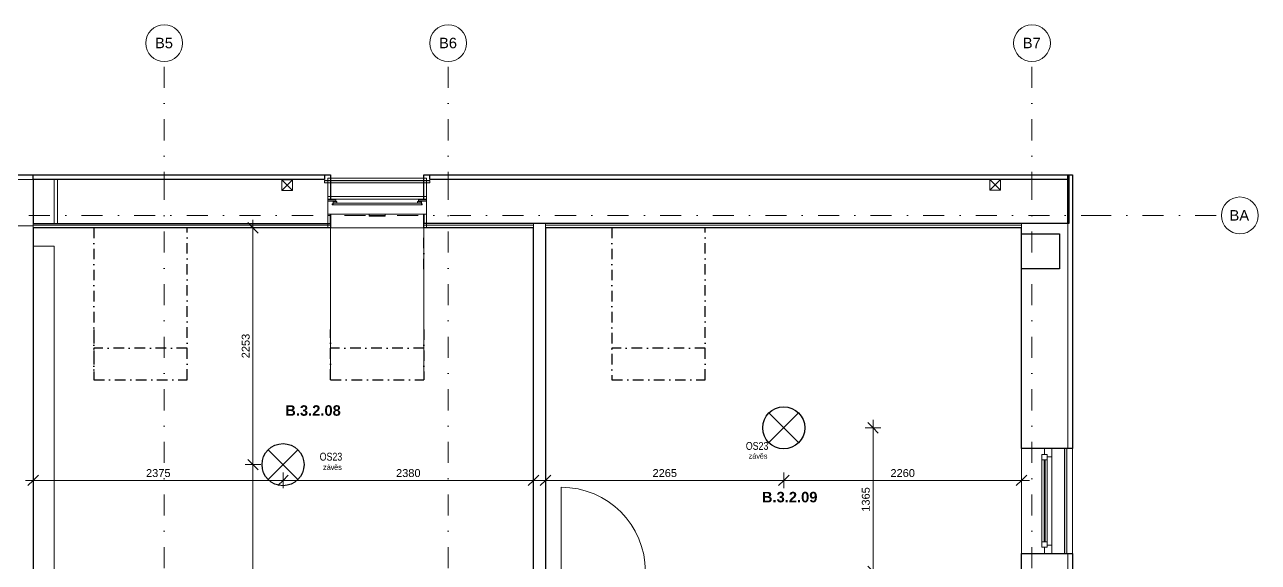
# Model space of a CAD drawing. Header units: millimetres. Extents: x -8397 to 42027, y -1655 to 57416.
# Drawn here: x 11244 to 22973, y 52304 to 57416 of the extents above; entities that cross this region are included whole.
import ezdxf

# ---------------------------------------------------------------- set-up
doc = ezdxf.new("R2010")
doc.units = ezdxf.units.MM
for name, pattern in [('HA_DashDot_10mm-S3mm', [500, 200, -150, 0, -150]), ('HA_DashDot_2_2mm-S0_6mm', [110, 50, -30, 0, -30]), ('HA_DashDot_4mm-S1mm', [200, 100, -50, 0, -50])]:
    doc.linetypes.add(name, pattern=pattern)
for name, color, linetype, lineweight in [('-UNDERLAY_A-FLOR-HRAL-OTLN', 9, 'Continuous', 9), ('A-____-____-DIMS', 9, 'Continuous', 5), ('A-____-____-DIMS-50', 9, 'Continuous', 5), ('A-AREA-____-IDEN', 9, 'Continuous', 9), ('A-DOOR-____-MCUT', 9, 'HA_DashDot_2_2mm-S0_6mm', 9), ('A-DOOR-____-OTLN', 9, 'Continuous', 9), ('A-DOOR-FRAM-OTLN', 9, 'Continuous', 9), ('A-FLOR-____-MCUT', 9, 'Continuous', 25), ('A-FLOR-____-OTLN', 9, 'Continuous', 9), ('A-FLOR-____-OVHD', 9, 'HA_DashDot_4mm-S1mm', 25), ('A-GLAZ-____-MCUT', 9, 'Continuous', 5), ('A-GLAZ-____-OTLN', 9, 'Continuous', 5), ('A-ROOF-____-MCUT', 9, 'Continuous', 25), ('A-ROOF-____-OTLN', 9, 'Continuous', 9), ('A-WALL-____-MCUT', 9, 'Continuous', 25), ('A-WALL-____-OTLN', 9, 'Continuous', 9), ('E-LITE-EQPM-IDEN', 9, 'Continuous', 9), ('E-LITE-EQPM-OTLN', 9, 'Continuous', 9), ('G-____-____-TEXT', 9, 'Continuous', 5), ('I-WALL-____-MCUT', 9, 'Continuous', 25), ('M-HVAC-DUCT-OTLN', 9, 'Continuous', 9), ('S-GRID-____-IDEN', 9, 'Continuous', 9), ('S-GRID-____-OTLN', 9, 'Continuous', 5)]:
    doc.layers.add(name, color=color, linetype=linetype, lineweight=lineweight)
doc.styles.add('Arial', font='arial.ttf', dxfattribs={"height": 100})
doc.styles.add('Arial_1', font='arial.ttf', dxfattribs={"height": 75})
doc.styles.add('Arial_2', font='arial.ttf', dxfattribs={"width": 0.8, "height": 75})
doc.styles.add('Arial_3', font='arial.ttf', dxfattribs={"height": 50})
doc.styles.add('Arial_B', font='arialbd.ttf', dxfattribs={"height": 100})
doc.dimstyles.new('Inner_Dimensions', dxfattribs={"dimscale": 304.8, "dimtxt": 76.519455, "dimasz": 0.328084, "dimexe": 0.246063, "dimexo": 0.0625, "dimgap": 0.032808, "dimtad": 1, "dimdec": 0, "dimzin": 0, "dimdsep": 46, "dimtxsty": 'Arial_1', "dimblk1": 'OBLIQUE', "dimblk2": 'OBLIQUE', "dimsah": 1, "dimcen": 0.09, "dimdle": 0.246063, "dimazin": 0, "dimtfac": 1, "dimtdec": 4, "dimtix": 1, "dimtmove": 0, "dimatfit": 3, "dimfxl": 0.246063, "dimfxlon": 1, "dimtvp": 1, "dimtolj": 1, "dimtzin": 0, "dimlwd": 9, "dimlwe": 9, "dimarcsym": 2})

# ---------------------------------------------------------------- blocks, each defined once
blk = doc.blocks.new('Railing - Railing-1637818-DPS_B - 3NP')
at = {"layer": '-UNDERLAY_A-FLOR-HRAL-OTLN'}
blk.add_hatch(color=256, dxfattribs=at).paths.add_polyline_path([(21151, 52388), (21151, 53388), (21131, 53388), (21131, 52388)])
for p, q in [((21131, 53388), (21151, 53388)), ((21131, 53388), (21131, 52388)), ((21151, 52388), (21151, 53388)), ((21151, 52388), (21131, 52388))]:
    blk.add_line(p, q, dxfattribs=at)
blk = doc.blocks.new('Railing - Railing-1879900-DPS_B - 3NP')
at = {"layer": '-UNDERLAY_A-FLOR-HRAL-OTLN'}
blk.add_hatch(color=256, dxfattribs=at).paths.add_polyline_path([(15096, 55913), (15096, 55933), (14096, 55933), (14096, 55913), (14827, 55913)])
for p, q in [((14096, 55913), (14096, 55933)), ((15096, 55933), (14096, 55933)), ((14096, 55913), (15096, 55913)), ((15096, 55933), (15096, 55913))]:
    blk.add_line(p, q, dxfattribs=at)
blk = doc.blocks.new('HA_WD_SinglePanel - 1000x2100-1670819-DPS_B - 3NP')
at = {"layer": 'A-GLAZ-____-MCUT'}
for p, q in [((-500, 70), (-420, 70)), ((-440, 0), (-500, 0)), ((-440, -25), (-440, 25)), ((-440, 25), (-390, 25)), ((-420, 70), (-420, 25)), ((-390, 25), (-390, -25)), ((390, 5), (-390, 5)), ((390, -25), (390, 25)), ((390, 25), (440, 25)), ((420, 25), (420, 70)), ((420, 70), (500, 70)), ((440, 25), (440, -25)), ((500, 0), (440, 0)), ((-390, -25), (-440, -25)), ((390, -5), (-390, -5)), ((440, -25), (390, -25))]:
    blk.add_line(p, q, dxfattribs=at)
at = {"layer": 'A-GLAZ-____-OTLN'}
for p, q in [((-440, 25), (-440, -25)), ((-440, 25), (440, 25)), ((-420, 70), (420, 70)), ((390, 25), (-390, 25)), ((440, 25), (440, -25)), ((440, -25), (-440, -25)), ((390, -25), (-390, -25))]:
    blk.add_line(p, q, dxfattribs=at)
blk = doc.blocks.new('HA_DR_Single_Swing_Solid - In_BJ_800x2100-2124338-DPS_B - 3NP')
at = {"layer": 'A-DOOR-____-MCUT'}
for p, q in [((-400, 57.5), (400, 57.5)), ((-400, -57.5), (400, -57.5))]:
    blk.add_line(p, q, dxfattribs=at)
at = {"layer": 'A-DOOR-____-OTLN'}
for p, q in [((-400, -17.5), (-400, -57.5)), ((-400, -17.5), (400, -17.5)), ((-400, -57.5), (400, -57.5)), ((400, -17.5), (400, -57.5))]:
    blk.add_line(p, q, dxfattribs=at)
at = {"layer": 'A-DOOR-____-OTLN', "lineweight": 5}
blk.add_line((400, -857.5), (400, -57.5), dxfattribs=at)
blk.add_arc((400, -57.5), 800, 180, 270, dxfattribs=at)
at = {"layer": 'A-DOOR-FRAM-OTLN'}
for p, q in [((-400, 57.5), (-450, 57.5)), ((-450, 57.5), (-450, -57.5)), ((400, 57.5), (-400, 57.5)), ((-400, 57.5), (-400, -57.5)), ((400, -57.5), (400, 57.5)), ((400, 57.5), (450, 57.5)), ((450, 57.5), (450, -57.5)), ((-450, -57.5), (-400, -57.5)), ((450, -57.5), (400, -57.5))]:
    blk.add_line(p, q, dxfattribs=at)
blk = doc.blocks.new('Roof-Windows_VELUX_VFE - VFE size 940x1370 _PK38__31_36-1806635-DPS_B - 3NP')
at = {"layer": 'A-GLAZ-____-OTLN'}
for p, q in [((470, 235), (-470, 235)), ((-470, -235), (-470, 235)), ((470, -235), (470, 235)), ((-470, 63), (-470, 63)), ((-470, 63), (-470, 38)), ((470, 63), (-470, 63)), ((470, 63), (-470, 63)), ((-470, 38), (-470, 18)), ((470, 38), (-470, 38)), ((-470, 18), (-420, 18)), ((-470, -105), (-470, 18)), ((-469, 36), (-469, 32)), ((-469, 36), (-394, 36)), ((-469, 22), (-469, 32)), ((-469, 32), (-394, 32)), ((-394, 22), (-469, 22)), ((-420, 18), (-420, -8)), ((-418, 3), (-418, 13)), ((-418, 13), (-384, 13)), ((-384, 3), (-418, 3)), ((-394, 36), (-394, 32)), ((-394, 32), (-394, 22)), ((-384, 13), (-384, 3)), ((384, 3), (384, 13)), ((384, 13), (418, 13)), ((418, 3), (384, 3)), ((394, 36), (394, 32)), ((394, 36), (469, 36)), ((394, 22), (394, 32)), ((394, 32), (469, 32)), ((469, 22), (394, 22)), ((418, 13), (418, 3)), ((420, -8), (420, 18)), ((420, 18), (470, 18)), ((469, 36), (469, 32)), ((469, 32), (469, 22)), ((470, 38), (470, 63)), ((470, 63), (470, 63)), ((470, 18), (470, 38)), ((470, 18), (470, -105)), ((470, -105), (-470, -105)), ((-420, -8), (-428, -8)), ((-428, -8), (-428, -18)), ((-428, -18), (428, -18)), ((420, 0), (-420, 0)), ((-420, -8), (-420, -18)), ((-75, -105), (-75, -120)), ((75, -120), (75, -105)), ((420, -18), (420, -8)), ((428, -8), (420, -8)), ((428, -18), (428, -8)), ((-75, -120), (-75, -125)), ((75, -120), (-75, -120)), ((75, -125), (-75, -125)), ((75, -125), (75, -120)), ((-470, -235), (470, -235))]:
    blk.add_line(p, q, dxfattribs=at)
blk = doc.blocks.new('HA_LF_GenericSymbol - OS23_pokoje-1609971-DPS_B - 3NP')
at = {"layer": 'E-LITE-EQPM-OTLN', "color": 11, "lineweight": 25}
for p, q in [((141, 141), (-141, -141)), ((-141, 141), (141, -141))]:
    blk.add_line(p, q, dxfattribs=at)
blk.add_circle((0, 0), 200, dxfattribs=at)
blk = doc.blocks.new('VĚNEC OSA B7 - VĚNEC OSA B7-2159233-DPS_B - 3NP')
at = {"layer": 'A-FLOR-____-MCUT'}
for p, q in [((20721, 55093), (20721, 55428)), ((20721, 55428), (21081, 55428)), ((21081, 55428), (21081, 55093)), ((21081, 55093), (20721, 55093)), ((20721, 45510), (20721, 45781)), ((20721, 45781), (21081, 45781)), ((21081, 45781), (21081, 45510)), ((21081, 45510), (20721, 45510))]:
    blk.add_line(p, q, dxfattribs=at)
at = {"layer": 'A-FLOR-____-OTLN'}
for p, q in [((20721, 53388), (20721, 52388)), ((20721, 51263), (20721, 50638)), ((21081, 50638), (21081, 51263)), ((20721, 47678), (20721, 46678))]:
    blk.add_line(p, q, dxfattribs=at)
blk = doc.blocks.new('Grid - Radius 3_5mm-353793-DPS_B - 3NP')
at = {"layer": 'S-GRID-____-IDEN'}
blk.add_circle((0, 0), 3.5, dxfattribs=at)
blk = doc.blocks.new('DIMBLOCK42-DPS_B - 3NP')
at = {"layer": 'A-____-____-DIMS-50', "lineweight": 9}
for p, q in [((16196, 53158), (16196, 53008)), ((16196, 53083), (16196, 53158)), ((16196, 53083), (16246, 53133)), ((18461, 53158), (18461, 53008)), ((18461, 53083), (18461, 53158)), ((18461, 53083), (18511, 53133)), ((16121, 53083), (18461, 53083)), ((16196, 53083), (16146, 53033)), ((18461, 53083), (18411, 53033))]:
    blk.add_line(p, q, dxfattribs=at)
at = {"layer": 'A-____-____-DIMS-50', "color": 0, "lineweight": 9, "insert": (17213, 53190), "char_height": 75, "width": 276.88, "attachment_point": 1, "line_spacing_factor": 0.941778, "style": 'Arial_1'}
blk.add_mtext('2265', dxfattribs=at)
blk = doc.blocks.new('_Oblique')
at = {"color": 0, "linetype": 'ByBlock', "lineweight": -2}
blk.add_line((-0.5, -0.5), (0.5, 0.5), dxfattribs=at)
blk = doc.blocks.new('DIMBLOCK43-DPS_B - 3NP')
at = {"layer": 'A-____-____-DIMS-50', "lineweight": 9}
for p, q in [((18461, 53158), (18461, 53008)), ((18461, 53083), (18461, 53158)), ((18461, 53083), (18511, 53133)), ((20721, 53158), (20721, 53008)), ((20721, 53083), (20721, 53158)), ((20721, 53083), (20771, 53133)), ((18461, 53083), (18411, 53033)), ((18461, 53083), (20796, 53083)), ((20721, 53083), (20671, 53033))]:
    blk.add_line(p, q, dxfattribs=at)
at = {"layer": 'A-____-____-DIMS-50', "color": 0, "lineweight": 9, "insert": (19475, 53190), "char_height": 75, "width": 276.88, "attachment_point": 1, "line_spacing_factor": 0.941778, "style": 'Arial_1'}
blk.add_mtext('2260', dxfattribs=at)
blk = doc.blocks.new('DIMBLOCK44-DPS_B - 3NP')
at = {"layer": 'A-____-____-DIMS-50', "lineweight": 9}
for p, q in [((19310, 53583), (19260, 53633)), ((19310, 53658), (19310, 52142)), ((19235, 53583), (19385, 53583)), ((19310, 53583), (19235, 53583)), ((19310, 53583), (19360, 53533)), ((19385, 52217), (19235, 52217)), ((19310, 52217), (19260, 52267)), ((19310, 52217), (19360, 52167)), ((19310, 52217), (19385, 52217))]:
    blk.add_line(p, q, dxfattribs=at)
at = {"layer": 'A-____-____-DIMS-50', "color": 0, "lineweight": 9, "insert": (19203, 52785), "char_height": 75, "width": 276.88, "attachment_point": 1, "rotation": 90, "line_spacing_factor": 0.941778, "style": 'Arial_1'}
blk.add_mtext('1365', dxfattribs=at)
blk = doc.blocks.new('DIMBLOCK45-DPS_B - 3NP')
at = {"layer": 'A-____-____-DIMS-50', "lineweight": 9}
for p, q in [((11326, 53158), (11326, 53008)), ((11326, 53083), (11326, 53158)), ((11326, 53083), (11376, 53133)), ((13701, 53158), (13701, 53008)), ((13701, 53083), (13701, 53158)), ((13701, 53083), (13751, 53133)), ((11251, 53083), (13701, 53083)), ((11326, 53083), (11276, 53033)), ((13701, 53083), (13651, 53033))]:
    blk.add_line(p, q, dxfattribs=at)
at = {"layer": 'A-____-____-DIMS-50', "color": 0, "lineweight": 9, "insert": (12398, 53190), "char_height": 75, "width": 276.88, "attachment_point": 1, "line_spacing_factor": 0.941778, "style": 'Arial_1'}
blk.add_mtext('2375', dxfattribs=at)
blk = doc.blocks.new('DIMBLOCK46-DPS_B - 3NP')
at = {"layer": 'A-____-____-DIMS-50', "lineweight": 9}
for p, q in [((13701, 53158), (13701, 53008)), ((13701, 53083), (13701, 53158)), ((13701, 53083), (13751, 53133)), ((16081, 53158), (16081, 53008)), ((16081, 53083), (16081, 53158)), ((16081, 53083), (16131, 53133)), ((13701, 53083), (13651, 53033)), ((13701, 53083), (16156, 53083)), ((16081, 53083), (16031, 53033))]:
    blk.add_line(p, q, dxfattribs=at)
at = {"layer": 'A-____-____-DIMS-50', "color": 0, "lineweight": 9, "insert": (14775, 53190), "char_height": 75, "width": 276.88, "attachment_point": 1, "line_spacing_factor": 0.941778, "style": 'Arial_1'}
blk.add_mtext('2380', dxfattribs=at)
blk = doc.blocks.new('DIMBLOCK56-DPS_B - 3NP')
at = {"layer": 'A-____-____-DIMS-50', "lineweight": 9}
for p, q in [((13490, 55485), (13340, 55485)), ((13415, 55485), (13365, 55535)), ((13415, 55560), (13415, 53233)), ((13415, 55485), (13465, 55435)), ((13415, 55485), (13490, 55485)), ((13415, 53233), (13365, 53283)), ((13490, 53233), (13340, 53233)), ((13415, 53233), (13465, 53183)), ((13415, 53233), (13490, 53233))]:
    blk.add_line(p, q, dxfattribs=at)
at = {"layer": 'A-____-____-DIMS-50', "color": 0, "lineweight": 9, "insert": (13308, 54244), "char_height": 75, "width": 276.88, "attachment_point": 1, "rotation": 90, "line_spacing_factor": 0.941778, "style": 'Arial_1'}
blk.add_mtext('2253', dxfattribs=at)
blk = doc.blocks.new('DIMBLOCK57-DPS_B - 3NP')
at = {"layer": 'A-____-____-DIMS-50', "lineweight": 9}
for p, q in [((13415, 53233), (13365, 53283)), ((13490, 53233), (13340, 53233)), ((13415, 53233), (13415, 50853)), ((13415, 53233), (13465, 53183)), ((13415, 53233), (13490, 53233)), ((13490, 50928), (13340, 50928)), ((13415, 50928), (13365, 50978)), ((13415, 50928), (13465, 50878)), ((13415, 50928), (13490, 50928))]:
    blk.add_line(p, q, dxfattribs=at)
at = {"layer": 'A-____-____-DIMS-50', "color": 0, "lineweight": 9, "insert": (13308, 51965), "char_height": 75, "width": 276.88, "attachment_point": 1, "rotation": 90, "line_spacing_factor": 0.941778, "style": 'Arial_1'}
blk.add_mtext('2305', dxfattribs=at)

msp = doc.modelspace()

# ---------------------------------------------------------------- linework, layer by layer
at = {"layer": 'A-FLOR-____-OVHD'}
for p, q in [((11902, 55485.3), (11902, 54039)), ((12789.4, 54039), (12789.4, 55485.3)), ((15039.4, 55090.3), (15039.4, 55485.2)), ((16827, 55485.3), (16827, 54039)), ((17714.4, 54039), (17714.4, 55485.3)), ((11902, 54518.3), (11902, 54039)), ((12789.4, 54039), (12789.4, 54518.3)), ((14152, 54039), (14152, 54518.3)), ((15039.4, 54518.3), (15039.4, 54039)), ((12789.4, 54341.3), (11902, 54341.3)), ((15039.4, 54341.3), (14152, 54341.3)), ((17714.4, 54341.3), (16827, 54341.3)), ((11902, 54039), (12789.4, 54039)), ((14152, 54039), (15039.4, 54039)), ((16827, 54039), (17714.4, 54039))]:
    msp.add_line(p, q, dxfattribs=at)
at = {"layer": 'A-ROOF-____-MCUT'}
for p, q in [((11325.7, 55942.7), (11325.7, 55987.7)), ((11325.7, 55987.7), (14152, 55987.7)), ((14152, 55987.7), (14152, 55756.5)), ((15039.4, 55756.5), (15039.4, 55987.7)), ((15039.4, 55987.7), (21170.7, 55987.7)), ((21170.7, 55987.7), (21170.7, 55525.3)), ((14152, 55742.5), (14152, 55738.5)), ((15039.4, 55738.5), (15039.4, 55742.5)), ((21170.7, 55525.3), (15039.4, 55525.3))]:
    msp.add_line(p, q, dxfattribs=at)
at = {"layer": 'A-ROOF-____-OTLN'}
for p, q in [((14152, 55485.2), (14152, 54039)), ((15039.4, 54039), (15039.4, 55485.2))]:
    msp.add_line(p, q, dxfattribs=at)
at = {"layer": 'A-WALL-____-MCUT'}
for p, q in [((8495.7, 55987.7), (14095.7, 55987.7)), ((14095.7, 55987.7), (14095.7, 55942.7)), ((15095.7, 55942.7), (15095.7, 55987.7)), ((15095.7, 55987.7), (21205.7, 55987.7)), ((21160.7, 55525.3), (21160.7, 55987.7)), ((21205.7, 55987.7), (21205.7, 53387.7)), ((14095.7, 55942.7), (11325.7, 55942.7)), ((11325.7, 55942.7), (11325.7, 55525.3)), ((21160.7, 55942.7), (15095.7, 55942.7)), ((14152, 55525.3), (14152, 55615.3)), ((14152.8, 55615.3), (14152.8, 55485.2)), ((15038.6, 55485.2), (15038.6, 55615.3)), ((15039.4, 55615.3), (15039.4, 55525.3)), ((11325.7, 55525.3), (14152, 55525.3)), ((14152.8, 55485.2), (11325.7, 55485.2)), ((16080.7, 55485.2), (15038.6, 55485.2)), ((20720.7, 55485.2), (16195.7, 55485.2)), ((20720.7, 53387.7), (20720.7, 55485.2)), ((21205.7, 53387.7), (20720.7, 53387.7)), ((20720.7, 52217.4), (20720.7, 52387.7)), ((20720.7, 52387.7), (21205.7, 52387.7)), ((21205.7, 52387.7), (21205.7, 51262.7))]:
    msp.add_line(p, q, dxfattribs=at)
at = {"layer": 'A-WALL-____-MCUT', "lineweight": 9}
for p, q in [((11325.7, 55942.7), (8495.7, 55942.7)), ((11075.7, 55502.7), (11325.7, 55502.7)), ((11325.7, 55485.2), (11325.7, 55525.3)), ((11325.7, 55510.2), (14152.8, 55510.2)), ((14152, 55572.7), (14152.8, 55572.7)), ((14152, 55560.2), (14152.8, 55560.2)), ((15038.6, 55572.7), (15039.4, 55572.7)), ((15038.6, 55560.2), (15039.4, 55560.2)), ((15038.6, 55510.2), (16080.7, 55510.2)), ((16080.7, 55485.2), (16080.7, 55525.3)), ((16195.7, 55485.2), (16195.7, 55525.3)), ((16195.7, 55510.2), (20720.7, 55510.2)), ((20720.7, 55485.2), (20720.7, 55525.3)), ((21160.7, 55485.2), (21160.7, 53387.7)), ((21160.7, 52387.7), (21160.7, 51262.7))]:
    msp.add_line(p, q, dxfattribs=at)
at = {"layer": 'A-WALL-____-OTLN'}
for p, q in [((11525.7, 55525.3), (11525.7, 55942.7)), ((11555.7, 55525.3), (11555.7, 55942.7)), ((21160.7, 55485.2), (21160.7, 55525.3)), ((11525.7, 55309.3), (11325.7, 55309.3)), ((11525.7, 50927.7), (11525.7, 55309.3)), ((20720.7, 53387.7), (20720.7, 52387.7)), ((21205.7, 52387.7), (21205.7, 53387.7))]:
    msp.add_line(p, q, dxfattribs=at)
at = {"layer": 'I-WALL-____-MCUT'}
for p, q in [((11325.7, 55485.2), (11325.7, 50927.7)), ((16080.7, 52217.4), (16080.7, 55485.2)), ((16195.7, 55485.2), (16195.7, 52217.4))]:
    msp.add_line(p, q, dxfattribs=at)
at = {"layer": 'M-HVAC-DUCT-OTLN', "lineweight": 5}
for p, q in [((13790.7, 55840.5), (13690.7, 55940.5)), ((13790.7, 55940.5), (13690.7, 55840.5)), ((13690.7, 55940.5), (13790.7, 55940.5)), ((13690.7, 55840.5), (13690.7, 55940.5)), ((13790.7, 55840.5), (13690.7, 55840.5)), ((13790.7, 55940.5), (13790.7, 55840.5)), ((20520.7, 55842.7), (20420.7, 55942.7)), ((20520.7, 55942.7), (20420.7, 55842.7)), ((20420.7, 55942.7), (20520.7, 55942.7)), ((20420.7, 55842.7), (20420.7, 55942.7)), ((20520.7, 55842.7), (20420.7, 55842.7)), ((20520.7, 55942.7), (20520.7, 55842.7))]:
    msp.add_line(p, q, dxfattribs=at)
at = {"layer": 'S-GRID-____-OTLN', "linetype": 'HA_DashDot_10mm-S3mm', "lineweight": 9}
for p, q in [((12570.7, 55816), (12570.7, 57066)), ((15270.7, 55816), (15270.7, 57066)), ((20820.7, 55816), (20820.7, 57066)), ((12570.7, 37745.7), (12570.7, 55816)), ((15270.7, 37745.7), (15270.7, 55816)), ((20820.7, 37745.7), (20820.7, 55816)), ((-6718.5, 55602.7), (21372.5, 55602.7)), ((21372.5, 55602.7), (22622.5, 55602.7))]:
    msp.add_line(p, q, dxfattribs=at)

# ---------------------------------------------------------------- block references
at = {"layer": '-UNDERLAY_A-FLOR-HRAL-OTLN'}
for name in ['Railing - Railing-1879900-DPS_B - 3NP', 'Railing - Railing-1637818-DPS_B - 3NP']:
    msp.add_blockref(name, (0, 0), dxfattribs=at)
at = {"layer": 'A-DOOR-____-OTLN', "rotation": 180}
msp.add_blockref('HA_DR_Single_Swing_Solid - In_BJ_800x2100-2124338-DPS_B - 3NP', (16745.7, 52159.9), dxfattribs=at)
at = {"layer": 'A-FLOR-____-OTLN'}
msp.add_blockref('VĚNEC OSA B7 - VĚNEC OSA B7-2159233-DPS_B - 3NP', (0, 0), dxfattribs=at)
at = {"layer": 'A-GLAZ-____-OTLN'}
msp.add_blockref('Roof-Windows_VELUX_VFE - VFE size 940x1370 _PK38__31_36-1806635-DPS_B - 3NP', (14595.7, 55720.2), dxfattribs=at)
at = {"layer": 'A-GLAZ-____-OTLN', "rotation": 269.9999999999998}
msp.add_blockref('HA_WD_SinglePanel - 1000x2100-1670819-DPS_B - 3NP', (20940.7, 52887.7), dxfattribs=at)
at = {"layer": 'E-LITE-EQPM-OTLN', "color": 11, "lineweight": 25}
for p in [(18460.7, 53582.7), (13700.7, 53232.7)]:
    msp.add_blockref('HA_LF_GenericSymbol - OS23_pokoje-1609971-DPS_B - 3NP', p, dxfattribs=at)
at = {"layer": 'S-GRID-____-IDEN', "xscale": 49.99999999999998, "yscale": 49.99999999999998, "zscale": 49.99999999999998}
for p in [(12570.7, 57241), (15270.7, 57241), (20820.7, 57241)]:
    msp.add_blockref('Grid - Radius 3_5mm-353793-DPS_B - 3NP', p, dxfattribs=at)
at = {"layer": 'S-GRID-____-IDEN', "xscale": 49.99999999999998, "yscale": 49.99999999999998, "zscale": 49.99999999999998, "rotation": 269.9999999999996}
msp.add_blockref('Grid - Radius 3_5mm-353793-DPS_B - 3NP', (22797.5, 55602.7), dxfattribs=at)

# ---------------------------------------------------------------- texts
at = {"layer": 'A-AREA-____-IDEN', "lineweight": 5, "char_height": 100, "width": 653.375, "attachment_point": 1, "style": 'Arial_B'}
for s, insert in [('B.3.2.08', (13721.5, 53797.3)), ('B.3.2.09', (18253, 52973.9))]:
    msp.add_mtext(s, dxfattribs=dict(at, insert=insert))
at = {"layer": 'E-LITE-EQPM-IDEN', "lineweight": 5, "char_height": 75, "width": 262.953, "attachment_point": 1, "style": 'Arial_2'}
for insert in [(18100.3, 53448.4), (14049.1, 53345.9)]:
    msp.add_mtext('OS23', dxfattribs=dict(at, insert=insert))
at = {"layer": 'G-____-____-TEXT', "color": 11, "lineweight": 9, "char_height": 50, "attachment_point": 1, "style": 'Arial_3'}
for s, insert, width in [('záv', (18126.2, 53339.6), 128.27), ('ěs', (18232, 53339.6), 92.194), ('záv', (14080.4, 53233.2), 128.27), ('ěs', (14186.2, 53233.2), 92.194)]:
    msp.add_mtext(s, dxfattribs=dict(at, insert=insert, width=width))
at = {"layer": 'S-GRID-____-IDEN', "lineweight": 5, "char_height": 100, "attachment_point": 1, "style": 'Arial'}
for s, insert, width in [('B5', (12483.3, 57291.7), 212.447), ('B6', (15183.3, 57291.7), 212.447), ('B7', (20733.3, 57291.7), 212.447), ('BA', (22698.7, 55652.8), 232.489)]:
    msp.add_mtext(s, dxfattribs=dict(at, insert=insert, width=width))

# ---------------------------------------------------------------- dimensions: what is measured, and where the dimension line sits
at = {"layer": 'A-____-____-DIMS', "lineweight": 9}
for base, p1, p2, override, picture, middle in [((13415.4808662, 53232.7219663), (13490.4808662, 55485.2219663), (13490.4808662, 53232.7219663), {"dimpost": '<>', "dimfxl": 2252.5}, 'DIMBLOCK56-DPS_B - 3NP', (13367.1623121, 54358.9719663)), ((19310.4, 52217.4), (19235.4, 53582.7), (19385.4, 52217.4), {"dimpost": '<>', "dimfxl": 1373.554367}, 'DIMBLOCK44-DPS_B - 3NP', (19262, 52900.1)), ((13415.5, 50927.7), (13490.5, 53232.7), (13490.5, 50927.7), {"dimpost": '<>', "dimfxl": 2305}, 'DIMBLOCK57-DPS_B - 3NP', (13367.2, 52080.2))]:
    dim = msp.add_linear_dim(base=base, p1=p1, p2=p2, angle=90, dimstyle='Inner_Dimensions', override=override, dxfattribs=at)
    dim.commit()
    dim.dimension.update_dxf_attribs({"geometry": picture, "text_midpoint": middle})
for base, p1, p2, override, picture, middle in [((13700.7, 53083), (11325.7, 53158), (13700.7, 53158), {"dimpost": '<>', "dimfxl": 2375}, 'DIMBLOCK45-DPS_B - 3NP', (12513.2, 53131.3)), ((16080.7, 53083), (13700.7, 53158), (16080.7, 53158), {"dimpost": '<>', "dimfxl": 2380}, 'DIMBLOCK46-DPS_B - 3NP', (14890.7, 53131.3)), ((18460.7, 53083), (16195.7, 53158), (18460.7, 53158), {"dimpost": '<>', "dimfxl": 2265}, 'DIMBLOCK42-DPS_B - 3NP', (17328.2, 53131.2)), ((20720.7, 53083), (18460.7, 53158), (20720.7, 53158), {"dimpost": '<>', "dimfxl": 2260}, 'DIMBLOCK43-DPS_B - 3NP', (19590.7, 53131.2))]:
    dim = msp.add_linear_dim(base=base, p1=p1, p2=p2, dimstyle='Inner_Dimensions', override=override, dxfattribs=at)
    dim.commit()
    dim.dimension.update_dxf_attribs({"geometry": picture, "text_midpoint": middle})

doc.saveas('drawing.dxf')
